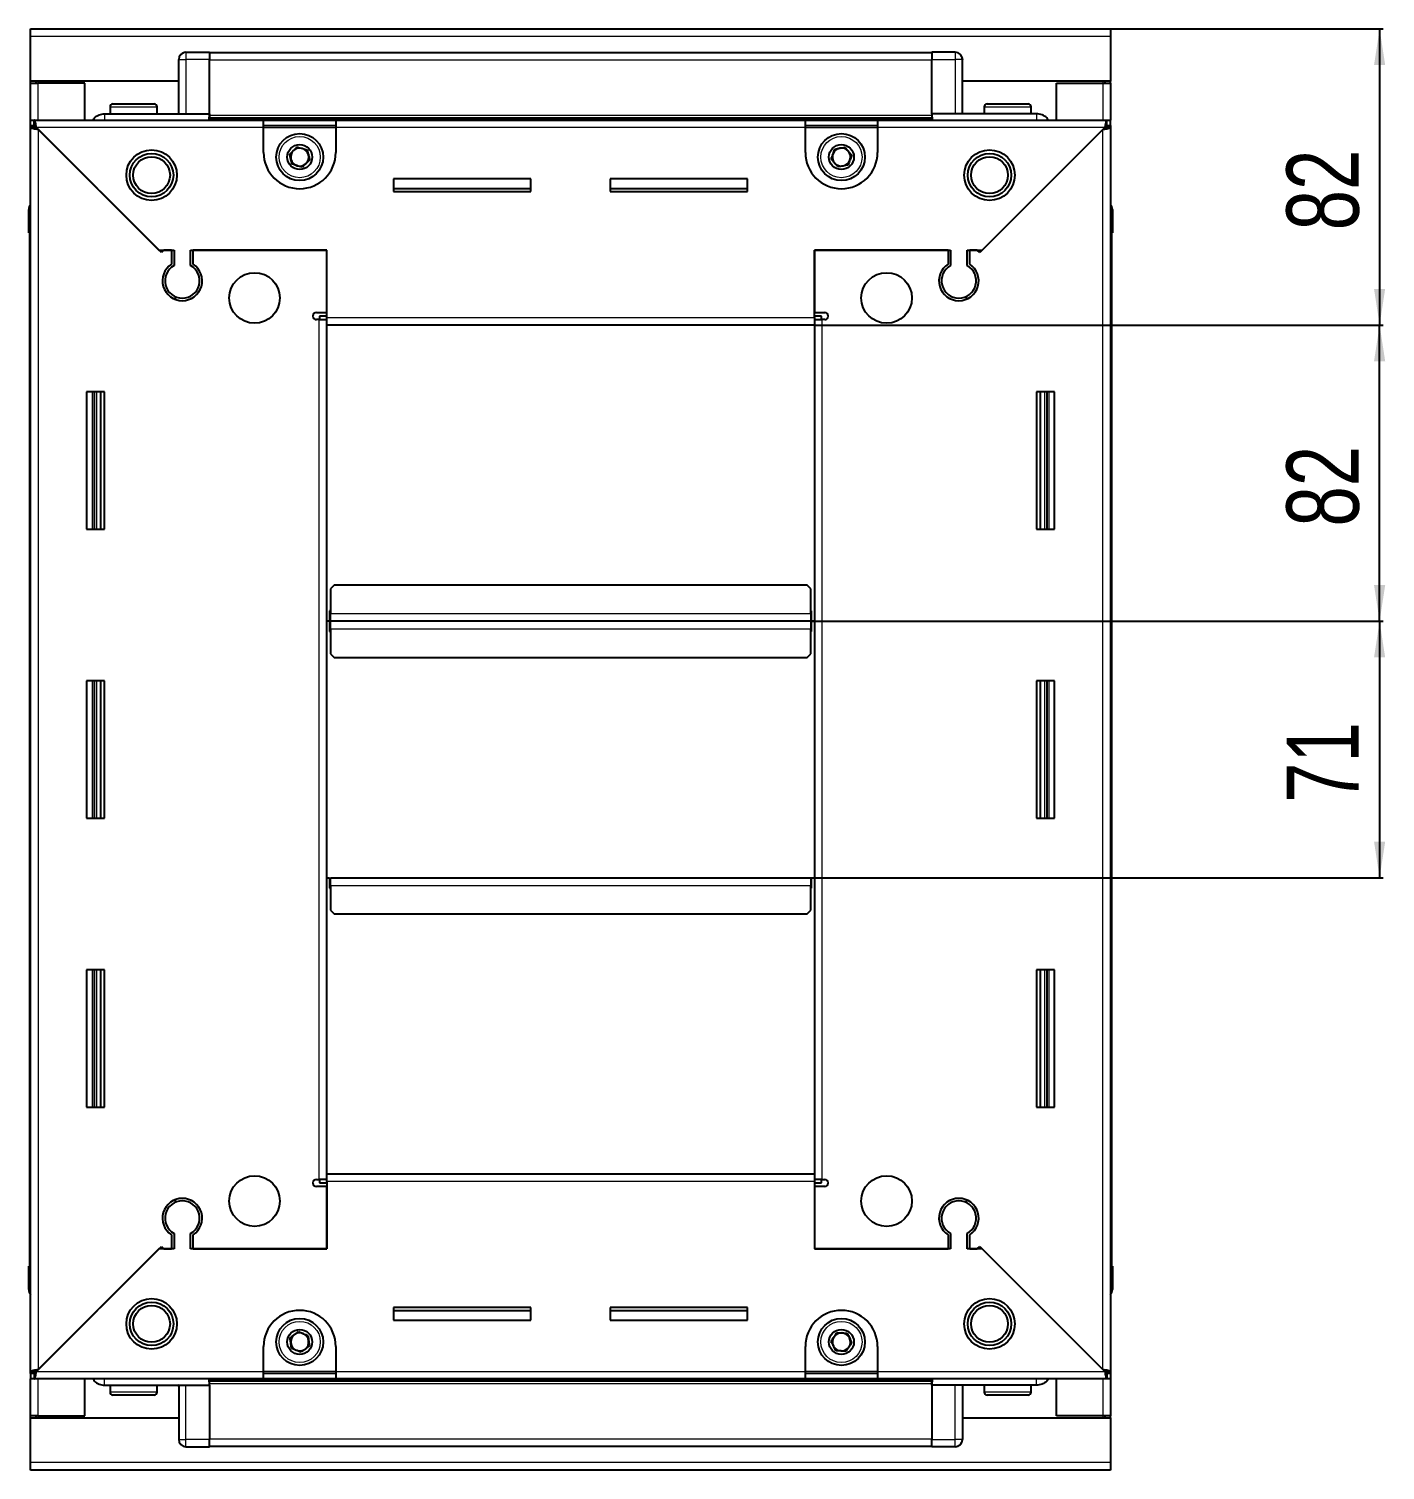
# Model space of a CAD drawing. Header units: millimetres. Extents: x 1004 to 3049, y -520 to 1239.
# Drawn here: x 2673.3 to 3048.9, y 670.2 to 1069.2 of the extents above; entities that cross this region are included whole.
import ezdxf

# ---------------------------------------------------------------- set-up
doc = ezdxf.new("R2010")
doc.units = ezdxf.units.MM
doc.layers.add('FORMAT', color=7, linetype='Continuous')
doc.styles.add('SLDTEXTSTYLE0', font='TXT', dxfattribs={"width": 0.75})
doc.dimstyles.new('SLDDIMSTYLE0', dxfattribs={"dimtxt": 20, "dimasz": 10, "dimexe": 0, "dimexo": 0.0625, "dimgap": 5, "dimtad": 2, "dimdec": 1, "dimrnd": 1e-09, "dimzin": 12, "dimdsep": 46, "dimtxsty": 'SLDTEXTSTYLE0', "dimsah": 1, "dimcen": 0.09, "dimadec": 0, "dimazin": 3, "dimtfac": 1, "dimtofl": 0, "dimtmove": 0, "dimatfit": 3, "dimfxl": 0, "dimfrac": 2, "dimtolj": 1, "dimtzin": 12, "dimarcsym": 0})

# ---------------------------------------------------------------- blocks, each defined once
blk = doc.blocks.new('_D_5')
at = {"layer": 'FORMAT'}
for p, q in [((2972.82, 1069.18), (3048.31, 1069.18)), ((3047.31, 1069.18), (3047.31, 987.18)), ((2890.82, 987.18), (3048.31, 987.18))]:
    blk.add_line(p, q, dxfattribs=at)
for points in [[(3047.31, 1069.18), (3045.77, 1059.18), (3048.85, 1059.18)], [(3047.31, 987.18), (3048.85, 997.18), (3045.77, 997.18)]]:
    blk.add_solid(points, dxfattribs=at)
at = {"layer": 'FORMAT', "insert": (3021.53, 1013.41), "char_height": 20, "attachment_point": 1, "rotation": 90, "style": 'SLDTEXTSTYLE0'}
blk.add_mtext('82', dxfattribs=at)
blk = doc.blocks.new('_D_6')
at = {"layer": 'FORMAT'}
for p, q in [((2890.82, 987.18), (3048.31, 987.18)), ((3047.31, 905.18), (3047.31, 987.18)), ((2889.82, 905.18), (3048.31, 905.18))]:
    blk.add_line(p, q, dxfattribs=at)
for points in [[(3047.31, 987.18), (3045.77, 977.18), (3048.85, 977.18)], [(3047.31, 905.18), (3048.85, 915.18), (3045.77, 915.18)]]:
    blk.add_solid(points, dxfattribs=at)
at = {"layer": 'FORMAT', "insert": (3021.53, 931.41), "char_height": 20, "attachment_point": 1, "rotation": 90, "style": 'SLDTEXTSTYLE0'}
blk.add_mtext('82', dxfattribs=at)
blk = doc.blocks.new('_D_7')
at = {"layer": 'FORMAT'}
for p, q in [((2889.82, 905.18), (3048.31, 905.18)), ((3047.31, 905.18), (3047.31, 834.18)), ((2889.82, 834.18), (3048.31, 834.18))]:
    blk.add_line(p, q, dxfattribs=at)
for points in [[(3047.31, 905.18), (3045.77, 895.18), (3048.85, 895.18)], [(3047.31, 834.18), (3048.85, 844.18), (3045.77, 844.18)]]:
    blk.add_solid(points, dxfattribs=at)
at = {"layer": 'FORMAT', "insert": (3021.53, 854.91), "char_height": 20, "attachment_point": 1, "rotation": 90, "style": 'SLDTEXTSTYLE0'}
blk.add_mtext('71', dxfattribs=at)

msp = doc.modelspace()

# ---------------------------------------------------------------- linework, layer by layer
at = {"color": 7, "linetype": 'Continuous', "lineweight": 25}
for p, q in [((2673.81, 1069.18), (2972.81, 1069.18)), ((2673.81, 1067.08), (2673.81, 1069.18)), ((2673.81, 1054.68), (2673.81, 1067.08)), ((2972.81, 1069.18), (2972.81, 1067.08)), ((2972.81, 1067.08), (2972.81, 1054.68)), ((2715.49, 1062.18), (2715.49, 1062.18)), ((2716.81, 1062.68), (2723.31, 1062.68)), ((2716.81, 1062.68), (2723.31, 1062.68)), ((2723.31, 1062.68), (2723.31, 1062.68)), ((2723.31, 1062.68), (2723.31, 1062.68)), ((2723.31, 1062.68), (2723.31, 1060.68)), ((2923.31, 1062.53), (2723.31, 1062.53)), ((2923.31, 1062.68), (2923.31, 1062.68)), ((2929.81, 1062.68), (2923.31, 1062.68)), ((2929.81, 1062.68), (2923.31, 1062.68)), ((2923.31, 1062.68), (2923.31, 1060.68)), ((2714.81, 1045.68), (2714.81, 1060.68)), ((2723.31, 1045.68), (2723.31, 1060.68)), ((2923.31, 1045.68), (2923.31, 1060.68)), ((2931.81, 1060.68), (2931.81, 1060.68)), ((2931.81, 1045.68), (2931.81, 1060.68)), ((2714.81, 1054.68), (2673.81, 1054.68)), ((2673.81, 1054.18), (2673.81, 1054.68)), ((2673.81, 1054.18), (2675.91, 1054.18)), ((2673.81, 1043.93), (2673.81, 1054.18)), ((2675.31, 1054.18), (2675.31, 1054.68)), ((2688.81, 1054.18), (2675.91, 1054.18)), ((2688.81, 1043.93), (2688.81, 1054.18)), ((2972.81, 1054.68), (2931.81, 1054.68)), ((2957.81, 1043.93), (2957.81, 1054.18)), ((2957.81, 1054.18), (2970.71, 1054.18)), ((2970.71, 1054.18), (2972.81, 1054.18)), ((2971.31, 1054.18), (2971.31, 1054.68)), ((2972.81, 1054.18), (2972.81, 1054.68)), ((2972.81, 1054.18), (2972.81, 1043.93)), ((2694.31, 1045.68), (2723.31, 1045.68)), ((2695.81, 1047.58), (2695.81, 1045.68)), ((2696.61, 1048.38), (2708.01, 1048.38)), ((2708.81, 1045.68), (2708.81, 1047.58)), ((2723.24, 1043.93), (2723.31, 1045.65)), ((2723.31, 1045.68), (2723.31, 1045.18)), ((2923.31, 1045.68), (2923.31, 1045.18)), ((2952.31, 1045.68), (2923.31, 1045.68)), ((2923.31, 1045.65), (2923.39, 1043.93)), ((2937.81, 1047.58), (2937.81, 1045.68)), ((2938.61, 1048.38), (2950.01, 1048.38)), ((2950.81, 1045.68), (2950.81, 1047.58)), ((2673.81, 1042.43), (2673.81, 1043.93)), ((2673.81, 1043.93), (2674.81, 1043.93)), ((2673.81, 1041.93), (2673.81, 1042.43)), ((2673.81, 1042.43), (2674.81, 1042.43)), ((2673.81, 697.43), (2673.81, 1041.93)), ((2675.31, 1041.93), (2673.81, 1041.93)), ((2674.81, 1042.43), (2674.81, 1043.93)), ((2674.81, 1043.93), (2738.31, 1043.93)), ((2675.41, 1041.83), (2709.31, 1007.93)), ((2723.31, 1044.53), (2923.31, 1044.53)), ((2738.31, 1041.83), (2738.31, 1043.93)), ((2738.31, 1043.93), (2758.31, 1043.93)), ((2738.31, 1042.43), (2758.31, 1042.43)), ((2738.31, 1034.93), (2738.31, 1041.83)), ((2758.31, 1043.93), (2888.31, 1043.93)), ((2758.31, 1043.93), (2758.31, 1041.83)), ((2758.31, 1041.83), (2758.31, 1034.93)), ((2888.31, 1041.83), (2888.31, 1043.93)), ((2888.31, 1043.93), (2908.31, 1043.93)), ((2888.31, 1042.43), (2908.31, 1042.43)), ((2888.31, 1034.93), (2888.31, 1041.83)), ((2908.31, 1043.93), (2971.81, 1043.93)), ((2908.31, 1043.93), (2908.31, 1041.83)), ((2908.31, 1041.83), (2908.31, 1034.93)), ((2937.31, 1007.93), (2971.21, 1041.83)), ((2971.31, 1041.93), (2972.81, 1041.93)), ((2971.81, 1042.43), (2971.81, 1043.93)), ((2971.81, 1043.93), (2972.81, 1043.93)), ((2971.81, 1042.43), (2972.81, 1042.43)), ((2972.81, 1042.43), (2972.81, 1043.93)), ((2972.81, 1042.43), (2972.81, 1041.93)), ((2972.81, 1041.93), (2972.81, 697.43)), ((2710.01, 1007.23), (2675.91, 1041.33)), ((2970.71, 1041.33), (2936.61, 1007.23)), ((2812.31, 1027.68), (2774.31, 1027.68)), ((2774.31, 1027.68), (2774.31, 1024.18)), ((2812.31, 1024.18), (2812.31, 1027.68)), ((2872.31, 1027.68), (2834.31, 1027.68)), ((2834.31, 1027.68), (2834.31, 1024.18)), ((2872.31, 1024.18), (2872.31, 1027.68)), ((2812.31, 1024.93), (2774.31, 1024.93)), ((2774.31, 1024.18), (2812.31, 1024.18)), ((2872.31, 1024.93), (2834.31, 1024.93)), ((2834.31, 1024.18), (2872.31, 1024.18)), ((2673.31, 1019.18), (2673.31, 1012.68)), ((2673.31, 1012.68), (2673.31, 1019.18)), ((2972.81, 1020.51), (2972.81, 1020.51)), ((2973.31, 1019.18), (2973.31, 1012.68)), ((2973.31, 1012.68), (2973.31, 1019.18)), ((2673.31, 1012.68), (2673.31, 1012.68)), ((2673.81, 1012.68), (2673.31, 1012.68)), ((2673.46, 1012.68), (2673.46, 726.68)), ((2972.81, 1012.68), (2973.31, 1012.68)), ((2973.16, 726.68), (2973.16, 1012.68)), ((2973.31, 1012.68), (2973.31, 1012.68)), ((2973.31, 1012.68), (2973.31, 1012.68)), ((2709.31, 1007.93), (2713.51, 1007.93)), ((2710.71, 1007.93), (2710.01, 1007.23)), ((2712.81, 1007.93), (2710.71, 1007.93)), ((2712.81, 1007.93), (2712.81, 1004.04)), ((2713.51, 1007.93), (2713.51, 1003.65)), ((2718.11, 1007.93), (2755.81, 1007.93)), ((2718.11, 1003.65), (2718.11, 1007.93)), ((2718.81, 1004.04), (2718.81, 1007.93)), ((2755.81, 1007.93), (2718.81, 1007.93)), ((2755.81, 990.68), (2755.81, 1007.93)), ((2755.81, 989.28), (2755.81, 1007.93)), ((2890.81, 1007.93), (2890.81, 990.68)), ((2927.81, 1007.93), (2890.81, 1007.93)), ((2890.81, 1007.93), (2928.51, 1007.93)), ((2890.81, 989.28), (2890.81, 1007.93)), ((2927.81, 1007.93), (2927.81, 1004.04)), ((2928.51, 1007.93), (2928.51, 1003.65)), ((2933.11, 1007.93), (2937.31, 1007.93)), ((2933.11, 1003.65), (2933.11, 1007.93)), ((2935.91, 1007.93), (2933.81, 1007.93)), ((2933.81, 1004.04), (2933.81, 1007.93)), ((2936.61, 1007.23), (2935.91, 1007.93)), ((2713.81, 995.07), (2713.81, 994.31)), ((2932.81, 995.07), (2932.81, 994.31)), ((2752.96, 990.68), (2755.81, 990.68)), ((2755.81, 989.68), (2753.81, 989.68)), ((2753.81, 989.68), (2753.81, 988.68)), ((2890.81, 990.68), (2893.66, 990.68)), ((2892.81, 989.68), (2890.81, 989.68)), ((2892.81, 988.68), (2892.81, 989.68)), ((2753.71, 988.68), (2752.96, 988.68)), ((2753.71, 988.68), (2755.81, 988.68)), ((2755.81, 987.18), (2755.81, 989.28)), ((2755.81, 752.18), (2755.81, 987.18)), ((2890.81, 987.18), (2755.81, 987.18)), ((2890.81, 989.28), (2890.81, 987.18)), ((2890.81, 988.68), (2892.91, 988.68)), ((2890.81, 987.18), (2890.81, 752.18)), ((2893.66, 988.68), (2892.91, 988.68)), ((2694.31, 968.68), (2689.31, 968.68)), ((2689.31, 968.68), (2689.31, 930.68)), ((2691.46, 930.68), (2691.46, 968.68)), ((2693.25, 930.68), (2693.25, 968.68)), ((2693.29, 930.68), (2693.29, 968.68)), ((2694.31, 930.68), (2694.31, 968.68)), ((2952.31, 968.68), (2952.31, 930.68)), ((2957.31, 968.68), (2952.31, 968.68)), ((2953.33, 968.68), (2953.33, 930.68)), ((2953.37, 968.68), (2953.37, 930.68)), ((2955.16, 968.68), (2955.16, 930.68)), ((2957.31, 930.68), (2957.31, 968.68)), ((2689.31, 930.68), (2694.31, 930.68)), ((2952.31, 930.68), (2957.31, 930.68)), ((2757.81, 915.18), (2756.81, 914.18)), ((2756.81, 914.18), (2756.81, 907.28)), ((2888.81, 915.18), (2757.81, 915.18)), ((2889.81, 914.18), (2888.81, 915.18)), ((2889.81, 907.28), (2889.81, 914.18)), ((2756.81, 908.03), (2756.56, 908.03)), ((2756.56, 908.03), (2756.56, 905.18)), ((2756.81, 905.18), (2756.81, 907.28)), ((2890.06, 908.03), (2889.81, 908.03)), ((2889.81, 907.28), (2889.81, 905.18)), ((2890.06, 905.18), (2890.06, 908.03)), ((2756.56, 905.18), (2755.81, 905.18)), ((2756.56, 905.18), (2756.56, 902.33)), ((2756.56, 902.33), (2756.81, 902.33)), ((2889.81, 905.18), (2756.81, 905.18)), ((2756.81, 903.08), (2756.81, 905.18)), ((2756.81, 903.08), (2756.81, 896.18)), ((2889.81, 905.18), (2889.81, 903.08)), ((2889.81, 896.18), (2889.81, 903.08)), ((2889.81, 902.33), (2890.06, 902.33)), ((2890.81, 905.18), (2890.06, 905.18)), ((2890.06, 902.33), (2890.06, 905.18)), ((2756.81, 896.18), (2757.81, 895.18)), ((2757.81, 895.18), (2888.81, 895.18)), ((2888.81, 895.18), (2889.81, 896.18)), ((2694.31, 888.68), (2689.31, 888.68)), ((2689.31, 888.68), (2689.31, 850.68)), ((2691.46, 850.68), (2691.46, 888.68)), ((2693.25, 850.68), (2693.25, 888.68)), ((2693.29, 850.68), (2693.29, 888.68)), ((2694.31, 850.68), (2694.31, 888.68)), ((2952.31, 888.68), (2952.31, 850.68)), ((2957.31, 888.68), (2952.31, 888.68)), ((2953.33, 888.68), (2953.33, 850.68)), ((2953.37, 888.68), (2953.37, 850.68)), ((2955.16, 888.68), (2955.16, 850.68)), ((2957.31, 850.68), (2957.31, 888.68)), ((2689.31, 850.68), (2694.31, 850.68)), ((2952.31, 850.68), (2957.31, 850.68)), ((2755.81, 834.18), (2756.56, 834.18)), ((2756.56, 834.18), (2756.56, 831.33)), ((2756.81, 832.08), (2756.81, 834.18)), ((2756.81, 834.18), (2889.81, 834.18)), ((2889.81, 834.18), (2889.81, 832.08)), ((2890.06, 831.33), (2890.06, 834.18)), ((2890.06, 834.18), (2890.81, 834.18)), ((2756.56, 831.33), (2756.81, 831.33)), ((2756.81, 832.08), (2756.81, 825.18)), ((2889.81, 825.18), (2889.81, 832.08)), ((2889.81, 831.33), (2890.06, 831.33)), ((2756.81, 825.18), (2757.81, 824.18)), ((2757.81, 824.18), (2888.81, 824.18)), ((2888.81, 824.18), (2889.81, 825.18)), ((2694.31, 808.68), (2689.31, 808.68)), ((2689.31, 808.68), (2689.31, 770.68)), ((2691.46, 770.68), (2691.46, 808.68)), ((2693.25, 770.68), (2693.25, 808.68)), ((2693.29, 770.68), (2693.29, 808.68)), ((2694.31, 770.68), (2694.31, 808.68)), ((2952.31, 808.68), (2952.31, 770.68)), ((2957.31, 808.68), (2952.31, 808.68)), ((2953.33, 808.68), (2953.33, 770.68)), ((2953.37, 808.68), (2953.37, 770.68)), ((2955.16, 808.68), (2955.16, 770.68)), ((2957.31, 770.68), (2957.31, 808.68)), ((2689.31, 770.68), (2694.31, 770.68)), ((2952.31, 770.68), (2957.31, 770.68)), ((2752.96, 750.68), (2753.71, 750.68)), ((2755.81, 750.68), (2753.71, 750.68)), ((2753.81, 750.68), (2753.81, 749.68)), ((2755.81, 752.18), (2890.81, 752.18)), ((2755.81, 750.08), (2755.81, 752.18)), ((2890.81, 752.18), (2890.81, 750.08)), ((2892.91, 750.68), (2890.81, 750.68)), ((2892.81, 749.68), (2892.81, 750.68)), ((2892.91, 750.68), (2893.66, 750.68)), ((2755.81, 748.68), (2752.96, 748.68)), ((2753.81, 749.68), (2755.81, 749.68)), ((2755.81, 750.08), (2755.81, 731.43)), ((2755.81, 731.43), (2755.81, 748.68)), ((2890.81, 750.08), (2890.81, 731.43)), ((2890.81, 749.68), (2892.81, 749.68)), ((2890.81, 748.68), (2890.81, 731.43)), ((2893.66, 748.68), (2890.81, 748.68)), ((2713.81, 745.06), (2713.81, 744.3)), ((2932.81, 745.06), (2932.81, 744.3)), ((2712.81, 735.32), (2712.81, 731.43)), ((2713.51, 735.72), (2713.51, 731.43)), ((2718.11, 731.43), (2718.11, 735.72)), ((2718.81, 731.43), (2718.81, 735.32)), ((2927.81, 735.32), (2927.81, 731.43)), ((2928.51, 735.72), (2928.51, 731.43)), ((2933.11, 731.43), (2933.11, 735.72)), ((2933.81, 731.43), (2933.81, 735.32)), ((2709.31, 731.43), (2675.41, 697.53)), ((2675.91, 698.03), (2710.01, 732.13)), ((2713.51, 731.43), (2709.31, 731.43)), ((2710.01, 732.13), (2710.71, 731.43)), ((2710.71, 731.43), (2712.81, 731.43)), ((2755.81, 731.43), (2718.11, 731.43)), ((2718.81, 731.43), (2755.81, 731.43)), ((2890.81, 731.43), (2927.81, 731.43)), ((2928.51, 731.43), (2890.81, 731.43)), ((2937.31, 731.43), (2933.11, 731.43)), ((2933.81, 731.43), (2935.91, 731.43)), ((2935.91, 731.43), (2936.61, 732.13)), ((2936.61, 732.13), (2970.71, 698.03)), ((2971.21, 697.53), (2937.31, 731.43)), ((2673.31, 726.68), (2673.31, 726.68)), ((2673.31, 720.18), (2673.31, 726.68)), ((2673.31, 726.68), (2673.31, 726.68)), ((2673.31, 726.68), (2673.31, 720.18)), ((2673.81, 726.68), (2673.31, 726.68)), ((2972.81, 726.68), (2973.31, 726.68)), ((2973.31, 726.68), (2973.31, 726.68)), ((2973.31, 720.18), (2973.31, 726.68)), ((2973.31, 726.68), (2973.31, 720.18)), ((2673.81, 718.86), (2673.81, 718.86)), ((2812.31, 715.18), (2774.31, 715.18)), ((2774.31, 715.18), (2774.31, 711.68)), ((2774.31, 714.43), (2812.31, 714.43)), ((2812.31, 711.68), (2812.31, 715.18)), ((2872.31, 715.18), (2834.31, 715.18)), ((2834.31, 715.18), (2834.31, 711.68)), ((2834.31, 714.43), (2872.31, 714.43)), ((2872.31, 711.68), (2872.31, 715.18)), ((2774.31, 711.68), (2812.31, 711.68)), ((2834.31, 711.68), (2872.31, 711.68)), ((2738.31, 697.53), (2738.31, 704.43)), ((2758.31, 704.43), (2758.31, 697.53)), ((2888.31, 697.53), (2888.31, 704.43)), ((2908.31, 704.43), (2908.31, 697.53)), ((2673.81, 696.93), (2673.81, 697.43)), ((2675.31, 697.43), (2673.81, 697.43)), ((2673.81, 696.93), (2673.81, 695.43)), ((2674.81, 696.93), (2673.81, 696.93)), ((2673.81, 685.18), (2673.81, 695.43)), ((2674.81, 695.43), (2673.81, 695.43)), ((2674.81, 696.93), (2674.81, 695.43)), ((2738.31, 695.43), (2674.81, 695.43)), ((2688.81, 685.18), (2688.81, 695.43)), ((2723.31, 693.72), (2723.24, 695.43)), ((2923.31, 694.83), (2723.31, 694.83)), ((2738.31, 695.43), (2738.31, 697.53)), ((2758.31, 696.93), (2738.31, 696.93)), ((2758.31, 695.43), (2738.31, 695.43)), ((2758.31, 697.53), (2758.31, 695.43)), ((2888.31, 695.43), (2758.31, 695.43)), ((2888.31, 695.43), (2888.31, 697.53)), ((2908.31, 696.93), (2888.31, 696.93)), ((2908.31, 695.43), (2888.31, 695.43)), ((2908.31, 697.53), (2908.31, 695.43)), ((2971.81, 695.43), (2908.31, 695.43)), ((2923.39, 695.43), (2923.31, 693.72)), ((2957.81, 685.18), (2957.81, 695.43)), ((2971.31, 697.43), (2972.81, 697.43)), ((2971.81, 696.93), (2971.81, 695.43)), ((2972.81, 696.93), (2971.81, 696.93)), ((2972.81, 695.43), (2971.81, 695.43)), ((2972.81, 697.43), (2972.81, 696.93)), ((2972.81, 696.93), (2972.81, 695.43)), ((2972.81, 695.43), (2972.81, 685.18)), ((2694.31, 693.68), (2723.31, 693.68)), ((2695.81, 693.68), (2695.81, 691.78)), ((2700.39, 690.98), (2696.61, 690.98)), ((2708.01, 690.98), (2700.39, 690.98)), ((2708.81, 691.78), (2708.81, 693.68)), ((2714.81, 693.68), (2714.81, 678.68)), ((2723.31, 693.68), (2723.31, 694.18)), ((2723.31, 693.68), (2723.31, 678.68)), ((2923.31, 693.68), (2923.31, 694.18)), ((2952.31, 693.68), (2923.31, 693.68)), ((2923.31, 693.68), (2923.31, 678.68)), ((2931.81, 693.68), (2931.81, 678.68)), ((2937.81, 693.68), (2937.81, 691.78)), ((2945.6, 690.98), (2938.61, 690.98)), ((2950.01, 690.98), (2945.6, 690.98)), ((2950.81, 691.78), (2950.81, 693.68)), ((2675.91, 685.18), (2673.81, 685.18)), ((2673.81, 684.68), (2673.81, 685.18)), ((2673.81, 672.28), (2673.81, 684.68)), ((2673.81, 684.68), (2714.81, 684.68)), ((2675.31, 684.68), (2675.31, 685.18)), ((2675.91, 685.18), (2688.81, 685.18)), ((2931.81, 684.68), (2972.81, 684.68)), ((2970.71, 685.18), (2957.81, 685.18)), ((2972.81, 685.18), (2970.71, 685.18)), ((2971.31, 684.68), (2971.31, 685.18)), ((2972.81, 684.68), (2972.81, 685.18)), ((2972.81, 684.68), (2972.81, 672.28)), ((2714.81, 678.68), (2714.81, 678.68)), ((2723.31, 676.68), (2723.31, 678.68)), ((2923.31, 676.68), (2923.31, 678.68)), ((2716.81, 676.68), (2723.31, 676.68)), ((2716.81, 676.68), (2723.31, 676.68)), ((2723.31, 676.83), (2923.31, 676.83)), ((2723.31, 676.68), (2723.31, 676.68)), ((2929.81, 676.68), (2923.31, 676.68)), ((2923.31, 676.68), (2923.31, 676.68)), ((2923.31, 676.68), (2923.31, 676.68)), ((2929.81, 676.68), (2923.31, 676.68)), ((2931.13, 677.18), (2931.13, 677.18)), ((2673.81, 670.18), (2673.81, 672.28)), ((2972.81, 672.28), (2972.81, 670.18)), ((2972.81, 670.18), (2673.81, 670.18))]:
    msp.add_line(p, q, dxfattribs=at)
at = {"color": 8, "linetype": 'Continuous', "lineweight": 18}
for p, q in [((2972.81, 1067.08), (2673.81, 1067.08)), ((2716.81, 1062.68), (2716.81, 1060.68)), ((2929.81, 1062.68), (2929.81, 1060.68)), ((2714.81, 1060.68), (2716.81, 1060.68)), ((2716.81, 1060.68), (2716.81, 1045.68)), ((2723.31, 1060.68), (2716.81, 1060.68)), ((2923.31, 1060.53), (2723.31, 1060.53)), ((2923.31, 1060.68), (2929.81, 1060.68)), ((2931.81, 1060.68), (2929.81, 1060.68)), ((2929.81, 1060.68), (2929.81, 1045.68)), ((2675.91, 1054.18), (2675.91, 1054.68)), ((2675.91, 1043.93), (2675.91, 1054.18)), ((2970.71, 1054.68), (2970.71, 1054.18)), ((2970.71, 1054.18), (2970.71, 1043.93)), ((2695.81, 1047.58), (2708.81, 1047.58)), ((2937.81, 1047.58), (2950.81, 1047.58)), ((2738.31, 1041.83), (2675.41, 1041.83)), ((2923.31, 1045.18), (2723.31, 1045.18)), ((2923.31, 1043.95), (2723.31, 1043.95)), ((2738.31, 1041.83), (2758.31, 1041.83)), ((2888.31, 1041.83), (2758.31, 1041.83)), ((2888.31, 1041.83), (2908.31, 1041.83)), ((2971.21, 1041.83), (2908.31, 1041.83)), ((2675.91, 1041.33), (2675.91, 698.03)), ((2970.71, 698.03), (2970.71, 1041.33)), ((2673.81, 1019.18), (2673.31, 1019.18)), ((2972.81, 1019.18), (2973.31, 1019.18)), ((2753.71, 750.68), (2753.71, 988.68)), ((2755.81, 989.28), (2890.81, 989.28)), ((2892.91, 988.68), (2892.91, 750.68)), ((2690.81, 968.68), (2690.81, 930.68)), ((2692.05, 968.68), (2692.05, 930.68)), ((2954.58, 930.68), (2954.58, 968.68)), ((2955.81, 930.68), (2955.81, 968.68)), ((2889.81, 907.28), (2756.81, 907.28)), ((2756.81, 903.08), (2889.81, 903.08)), ((2690.81, 888.68), (2690.81, 850.68)), ((2692.05, 888.68), (2692.05, 850.68)), ((2954.58, 850.68), (2954.58, 888.68)), ((2955.81, 850.68), (2955.81, 888.68)), ((2756.81, 832.08), (2889.81, 832.08)), ((2690.81, 808.68), (2690.81, 770.68)), ((2692.05, 808.68), (2692.05, 770.68)), ((2954.58, 770.68), (2954.58, 808.68)), ((2955.81, 770.68), (2955.81, 808.68)), ((2890.81, 750.08), (2755.81, 750.08)), ((2673.81, 720.18), (2673.31, 720.18)), ((2972.81, 720.18), (2973.31, 720.18)), ((2675.41, 697.53), (2738.31, 697.53)), ((2675.91, 685.18), (2675.91, 695.43)), ((2723.31, 695.42), (2923.31, 695.42)), ((2758.31, 697.53), (2738.31, 697.53)), ((2758.31, 697.53), (2888.31, 697.53)), ((2908.31, 697.53), (2888.31, 697.53)), ((2908.31, 697.53), (2971.21, 697.53)), ((2970.71, 695.43), (2970.71, 685.18)), ((2700.12, 691.78), (2695.81, 691.78)), ((2708.81, 691.78), (2700.12, 691.78)), ((2716.81, 678.68), (2716.81, 693.68)), ((2723.31, 694.18), (2923.31, 694.18)), ((2929.81, 678.68), (2929.81, 693.68)), ((2945.79, 691.78), (2937.81, 691.78)), ((2950.81, 691.78), (2945.79, 691.78)), ((2675.91, 684.68), (2675.91, 685.18)), ((2970.71, 685.18), (2970.71, 684.68)), ((2714.81, 678.68), (2716.81, 678.68)), ((2716.81, 676.68), (2716.81, 678.68)), ((2723.31, 678.68), (2716.81, 678.68)), ((2723.31, 678.83), (2923.31, 678.83)), ((2923.31, 678.68), (2929.81, 678.68)), ((2931.81, 678.68), (2929.81, 678.68)), ((2929.81, 676.68), (2929.81, 678.68)), ((2972.81, 672.28), (2673.81, 672.28))]:
    msp.add_line(p, q, dxfattribs=at)
at = {"color": 7, "linetype": 'Continuous', "lineweight": 25, "flags": 128}
msp.add_lwpolyline([(2931.67, 1061.43), (2931.77, 1061.07), (2931.81, 1060.68)], dxfattribs=at)
at = {"color": 7, "linetype": 'Continuous', "lineweight": 25}
for centre, radius in [((2748.31, 1033.68), 6.5), ((2898.31, 1033.68), 6.5), ((2707.31, 1028.68), 7), ((2707.31, 1028.68), 6.02), ((2707.31, 1028.68), 5.1), ((2748.31, 1033.68), 3.46), ((2898.31, 1033.68), 3.46), ((2939.31, 1028.68), 7), ((2939.31, 1028.68), 6.03), ((2939.31, 1028.68), 5.1), ((2735.81, 994.68), 7), ((2910.81, 994.68), 7), ((2735.81, 744.68), 7), ((2910.81, 744.68), 7), ((2707.31, 710.68), 7), ((2707.31, 710.68), 6.03), ((2707.31, 710.68), 5.1), ((2939.31, 710.68), 7), ((2939.31, 710.68), 6.03), ((2939.31, 710.68), 5.1), ((2748.31, 705.68), 6.5), ((2898.31, 705.68), 6.5), ((2748.31, 705.68), 3.46), ((2898.31, 705.68), 3.46)]:
    msp.add_circle(centre, radius, dxfattribs=at)
at = {"color": 8, "linetype": 'Continuous', "lineweight": 18}
for centre in [(2748.31, 1033.68), (2898.31, 1033.68), (2748.31, 705.68), (2898.31, 705.68)]:
    msp.add_circle(centre, 5.7, dxfattribs=at)
at = {"color": 7, "linetype": 'Continuous', "lineweight": 25}
for centre, radius, start, end in [((2716.81, 1060.68), 2, 90, 180), ((2716.81, 1060.68), 2, 90, 131.4096), ((2929.81, 1060.68), 2, 0, 90), ((2696.61, 1047.58), 0.8, 90, 180), ((2708.01, 1047.58), 0.8, 0, 90), ((2714.61, 1045.88), 0.2, 270, 0), ((2932.01, 1045.88), 0.2, 180, 270), ((2938.61, 1047.58), 0.8, 90, 180), ((2950.01, 1047.58), 0.8, 0, 90), ((2748.31, 1034.93), 10, 180, 270), ((2748.31, 1033.68), 2.5, 134.0156, 194.0156), ((2748.31, 1033.68), 2.5, 74.0156, 134.0156), ((2748.31, 1034.93), 10, 270, 0), ((2748.31, 1033.68), 2.5, 14.0156, 74.0156), ((2748.31, 1033.68), 2.5, 314.0156, 14.0156), ((2898.31, 1034.93), 10, 180, 270), ((2898.31, 1033.68), 2.5, 160.1116, 220.1116), ((2898.31, 1033.68), 2.5, 100.1116, 160.1116), ((2898.31, 1033.68), 2.5, 40.1116, 100.1116), ((2898.31, 1034.93), 10, 270, 0), ((2898.31, 1033.68), 2.5, 340.1116, 40.1116), ((2748.31, 1033.68), 2.5, 194.0156, 254.0156), ((2748.31, 1033.68), 2.5, 254.0156, 314.0156), ((2898.31, 1033.68), 2.5, 220.1116, 280.1116), ((2898.31, 1033.68), 2.5, 280.1116, 340.1116), ((2675.31, 1019.18), 2, 138.5749, 180), ((2675.31, 1019.18), 2, 138.5904, 180), ((2971.31, 1019.18), 2, 33.7845, 41.4096), ((2971.31, 1019.18), 2, 0, 41.4096), ((2971.31, 1019.18), 2, 0, 19.5667), ((2715.81, 999.43), 5.5, 123.0557, 56.9443), ((2715.81, 999.43), 4.8, 118.631, 61.369), ((2930.81, 999.43), 5.5, 123.0557, 56.9443), ((2930.81, 999.43), 4.8, 118.631, 61.369), ((2752.96, 989.68), 1, 90, 270), ((2893.66, 989.68), 1, 270, 90), ((2752.96, 749.68), 1, 90, 270), ((2893.66, 749.68), 1, 270, 90), ((2715.81, 739.93), 5.5, 303.0557, 236.9443), ((2715.81, 739.93), 4.8, 298.631, 241.369), ((2930.81, 739.93), 5.5, 303.0557, 236.9443), ((2930.81, 739.93), 4.8, 298.631, 241.369), ((2675.31, 720.18), 2, 180, 221.3942), ((2971.31, 720.18), 2, 318.5749, 360), ((2971.31, 720.18), 2, 318.5904, 0), ((2748.31, 704.43), 10, 90, 180), ((2748.31, 704.43), 10, 0, 90), ((2898.31, 704.43), 10, 90, 180), ((2898.31, 704.43), 10, 0, 90), ((2748.31, 705.68), 2.5, 127.474, 187.474), ((2748.31, 705.68), 2.5, 67.474, 127.474), ((2748.31, 705.68), 2.5, 7.474, 67.474), ((2898.31, 705.68), 2.5, 147.0424, 207.0424), ((2898.31, 705.68), 2.5, 87.0424, 147.0424), ((2898.31, 705.68), 2.5, 27.0424, 87.0424), ((2898.31, 705.68), 2.5, 327.0424, 27.0424), ((2748.31, 705.68), 2.5, 187.474, 247.474), ((2748.31, 705.68), 2.5, 247.474, 307.474), ((2748.31, 705.68), 2.5, 307.474, 7.474), ((2898.31, 705.68), 2.5, 207.0424, 267.0424), ((2898.31, 705.68), 2.5, 267.0424, 327.0424), ((2696.61, 691.78), 0.8, 180, 270), ((2708.01, 691.78), 0.8, 270, 360), ((2714.61, 693.48), 0.2, 0, 90), ((2932.01, 693.48), 0.2, 90, 180), ((2938.61, 691.78), 0.8, 180, 270), ((2950.01, 691.78), 0.8, 270, 360), ((2716.81, 678.68), 2, 180, 270), ((2716.81, 678.68), 2, 180, 270), ((2929.81, 678.68), 2, 270, 0), ((2929.81, 678.68), 2, 311.4096, 360), ((2929.81, 678.68), 2, 270, 288.58), ((2929.81, 678.68), 2, 303.942, 311.4096)]:
    msp.add_arc(centre, radius, start, end, dxfattribs=at)
for points, knots in [([(2691.1, 1043.93), (2691.22, 1044.13), (2691.6, 1044.78), (2692.76, 1045.49), (2693.79, 1045.62), (2694.31, 1045.68)], [0, 0, 0, 0, 0.18225, 0.591125, 1, 1, 1, 1]), ([(2723.31, 1045.68), (2723.31, 1045.65), (2723.31, 1045.57), (2723.31, 1044.95), (2723.31, 1044.39), (2723.31, 1044.02), (2723.31, 1044.01)], [0, 0, 0, 0, 0.3302662, 0.6605324, 0.9907986, 1, 1, 1, 1]), ([(2923.31, 1045.68), (2923.31, 1045.65), (2923.31, 1045.57), (2923.31, 1044.95), (2923.31, 1044.39), (2923.31, 1044.02), (2923.31, 1044.01)], [0, 0, 0, 0, 0.330266, 0.660532, 0.990799, 1, 1, 1, 1]), ([(2955.53, 1043.93), (2955.41, 1044.13), (2955.02, 1044.78), (2953.87, 1045.49), (2952.83, 1045.62), (2952.31, 1045.68)], [0, 0, 0, 0, 0.18225, 0.591125, 1, 1, 1, 1]), ([(2673.81, 1041.93), (2673.84, 1041.89), (2673.89, 1041.8), (2674.28, 1041.66), (2674.84, 1041.53), (2675.42, 1041.42), (2675.79, 1041.36), (2675.91, 1041.33)], [0, 0, 0, 0, 0.230255, 0.448522, 0.666786, 0.88505, 1, 1, 1, 1]), ([(2675.41, 1041.83), (2675.37, 1042.09), (2675.28, 1042.58), (2675.14, 1043.22), (2675.01, 1043.69), (2674.9, 1043.91), (2674.83, 1043.93), (2674.81, 1043.93)], [0, 0, 0, 0, 0.230255, 0.448522, 0.666786, 0.88505, 1, 1, 1, 1]), ([(2970.71, 1041.33), (2970.97, 1041.38), (2971.46, 1041.47), (2972.1, 1041.6), (2972.57, 1041.73), (2972.79, 1041.84), (2972.81, 1041.91), (2972.81, 1041.93)], [0, 0, 0, 0, 0.2302553, 0.4485219, 0.6667858, 0.8850496, 1, 1, 1, 1]), ([(2971.81, 1043.93), (2971.77, 1043.91), (2971.68, 1043.85), (2971.54, 1043.46), (2971.41, 1042.9), (2971.3, 1042.32), (2971.23, 1041.96), (2971.21, 1041.83)], [0, 0, 0, 0, 0.230255, 0.448522, 0.666786, 0.88505, 1, 1, 1, 1]), ([(2745.54, 1034.48), (2745.91, 1034.84), (2746.6, 1035.51), (2747.29, 1036.17), (2747.61, 1036.48)], [0, 0, 0, 0, 0.5346859, 1, 1, 1, 1]), ([(2746.24, 1031.68), (2746.15, 1032.01), (2745.95, 1032.81), (2745.71, 1033.78), (2745.57, 1034.36), (2745.54, 1034.48)], [0, 0, 0, 0, 0.362901, 0.866875, 1, 1, 1, 1]), ([(2747.61, 1036.48), (2748.11, 1036.34), (2749.04, 1036.08), (2749.96, 1035.81), (2750.39, 1035.69)], [0, 0, 0, 0, 0.534686, 1, 1, 1, 1]), ([(2750.39, 1035.69), (2750.42, 1035.57), (2750.56, 1034.99), (2750.8, 1034.02), (2751, 1033.22), (2751.09, 1032.89)], [0, 0, 0, 0, 0.133125, 0.637099, 1, 1, 1, 1]), ([(2895.47, 1033.18), (2895.51, 1033.29), (2895.72, 1033.86), (2896.05, 1034.79), (2896.33, 1035.57), (2896.45, 1035.89)], [0, 0, 0, 0, 0.133125, 0.637099, 1, 1, 1, 1]), ([(2896.45, 1035.89), (2896.96, 1035.98), (2897.91, 1036.15), (2898.85, 1036.32), (2899.29, 1036.4)], [0, 0, 0, 0, 0.534686, 1, 1, 1, 1]), ([(2899.29, 1036.4), (2899.63, 1036), (2900.25, 1035.27), (2900.87, 1034.53), (2901.15, 1034.19)], [0, 0, 0, 0, 0.534686, 1, 1, 1, 1]), ([(2901.15, 1034.19), (2901.04, 1033.87), (2900.76, 1033.09), (2900.42, 1032.16), (2900.21, 1031.59), (2900.17, 1031.48)], [0, 0, 0, 0, 0.362901, 0.866875, 1, 1, 1, 1]), ([(2749.01, 1030.88), (2748.52, 1031.02), (2747.59, 1031.29), (2746.67, 1031.55), (2746.24, 1031.68)], [0, 0, 0, 0, 0.534686, 1, 1, 1, 1]), ([(2751.09, 1032.89), (2750.72, 1032.53), (2750.02, 1031.86), (2749.33, 1031.19), (2749.01, 1030.88)], [0, 0, 0, 0, 0.5346859, 1, 1, 1, 1]), ([(2897.33, 1030.97), (2897, 1031.36), (2896.38, 1032.1), (2895.76, 1032.83), (2895.47, 1033.18)], [0, 0, 0, 0, 0.5346859, 1, 1, 1, 1]), ([(2900.17, 1031.48), (2899.66, 1031.38), (2898.71, 1031.22), (2897.77, 1031.05), (2897.33, 1030.97)], [0, 0, 0, 0, 0.5346859, 1, 1, 1, 1]), ([(2745.65, 706.79), (2745.74, 706.86), (2746.22, 707.23), (2747.01, 707.83), (2747.66, 708.34), (2747.94, 708.55)], [0, 0, 0, 0, 0.133125, 0.637099, 1, 1, 1, 1]), ([(2746.02, 703.93), (2745.95, 704.44), (2745.83, 705.39), (2745.7, 706.35), (2745.65, 706.79)], [0, 0, 0, 0, 0.534686, 1, 1, 1, 1]), ([(2747.94, 708.55), (2748.41, 708.35), (2749.3, 707.98), (2750.19, 707.61), (2750.6, 707.44)], [0, 0, 0, 0, 0.534686, 1, 1, 1, 1]), ([(2750.6, 707.44), (2750.67, 706.93), (2750.8, 705.97), (2750.92, 705.02), (2750.98, 704.58)], [0, 0, 0, 0, 0.5346859, 1, 1, 1, 1]), ([(2895.43, 705.83), (2895.71, 706.26), (2896.23, 707.07), (2896.76, 707.88), (2897, 708.25)], [0, 0, 0, 0, 0.534686, 1, 1, 1, 1]), ([(2897, 708.25), (2897.12, 708.25), (2897.72, 708.22), (2898.72, 708.17), (2899.54, 708.12), (2899.88, 708.11)], [0, 0, 0, 0, 0.133125, 0.637099, 1, 1, 1, 1]), ([(2899.88, 708.11), (2900.12, 707.65), (2900.56, 706.79), (2900.99, 705.93), (2901.19, 705.53)], [0, 0, 0, 0, 0.5346859, 1, 1, 1, 1]), ([(2748.69, 702.82), (2748.21, 703.02), (2747.32, 703.39), (2746.43, 703.76), (2746.02, 703.93)], [0, 0, 0, 0, 0.5346859, 1, 1, 1, 1]), ([(2750.98, 704.58), (2750.7, 704.37), (2750.05, 703.87), (2749.26, 703.26), (2748.79, 702.9), (2748.69, 702.82)], [0, 0, 0, 0, 0.362901, 0.866875, 1, 1, 1, 1]), ([(2896.74, 703.26), (2896.51, 703.72), (2896.07, 704.58), (2895.63, 705.43), (2895.43, 705.83)], [0, 0, 0, 0, 0.534686, 1, 1, 1, 1]), ([(2899.62, 703.11), (2899.28, 703.13), (2898.46, 703.17), (2897.46, 703.22), (2896.87, 703.25), (2896.74, 703.26)], [0, 0, 0, 0, 0.362901, 0.866875, 1, 1, 1, 1]), ([(2901.19, 705.53), (2900.91, 705.1), (2900.39, 704.29), (2899.87, 703.49), (2899.62, 703.11)], [0, 0, 0, 0, 0.534686, 1, 1, 1, 1]), ([(2675.91, 698.03), (2675.66, 697.99), (2675.17, 697.9), (2674.52, 697.76), (2674.06, 697.63), (2673.84, 697.52), (2673.82, 697.46), (2673.81, 697.43)], [0, 0, 0, 0, 0.230255, 0.448522, 0.666786, 0.88505, 1, 1, 1, 1]), ([(2674.81, 695.43), (2674.86, 695.46), (2674.95, 695.51), (2675.08, 695.9), (2675.21, 696.46), (2675.32, 697.04), (2675.39, 697.41), (2675.41, 697.53)], [0, 0, 0, 0, 0.230255, 0.448522, 0.666786, 0.88505, 1, 1, 1, 1]), ([(2691.1, 695.43), (2691.22, 695.23), (2691.6, 694.58), (2692.76, 693.87), (2693.79, 693.75), (2694.31, 693.68)], [0, 0, 0, 0, 0.1822499, 0.5911249, 1, 1, 1, 1]), ([(2723.31, 693.68), (2723.31, 693.72), (2723.31, 693.8), (2723.31, 694.41), (2723.31, 694.99), (2723.31, 695.39), (2723.31, 695.42)], [0, 0, 0, 0, 0.324279, 0.648558, 0.972836, 1, 1, 1, 1]), ([(2923.31, 693.68), (2923.31, 693.72), (2923.31, 693.8), (2923.31, 694.41), (2923.31, 694.99), (2923.31, 695.39), (2923.31, 695.42)], [0, 0, 0, 0, 0.324279, 0.648558, 0.972836, 1, 1, 1, 1]), ([(2955.53, 695.43), (2955.41, 695.23), (2955.02, 694.58), (2953.87, 693.87), (2952.83, 693.75), (2952.31, 693.68)], [0, 0, 0, 0, 0.18225, 0.591125, 1, 1, 1, 1]), ([(2972.81, 697.43), (2972.79, 697.48), (2972.73, 697.57), (2972.34, 697.7), (2971.78, 697.83), (2971.2, 697.94), (2970.84, 698.01), (2970.71, 698.03)], [0, 0, 0, 0, 0.2302553, 0.4485219, 0.6667858, 0.8850496, 1, 1, 1, 1]), ([(2971.21, 697.53), (2971.26, 697.28), (2971.35, 696.79), (2971.48, 696.14), (2971.61, 695.68), (2971.72, 695.46), (2971.79, 695.44), (2971.81, 695.43)], [0, 0, 0, 0, 0.230255, 0.448522, 0.666786, 0.88505, 1, 1, 1, 1])]:
    msp.add_open_spline(points, degree=3, knots=knots, dxfattribs=at)
at = {"color": 8, "linetype": 'Continuous', "lineweight": 18}
for points, knots in [([(2694.31, 1045.68), (2694.31, 1045.64), (2694.31, 1045.56), (2694.31, 1045.13), (2694.31, 1044.67), (2694.31, 1044.26), (2694.31, 1043.99), (2694.31, 1043.93)], [0, 0, 0, 0, 0.359753, 0.553414, 0.751185, 0.948956, 1, 1, 1, 1]), ([(2952.31, 1045.68), (2952.31, 1045.64), (2952.31, 1045.56), (2952.31, 1045.13), (2952.31, 1044.67), (2952.31, 1044.26), (2952.31, 1043.99), (2952.31, 1043.93)], [0, 0, 0, 0, 0.3597529, 0.5534142, 0.7511852, 0.9489563, 1, 1, 1, 1]), ([(2694.31, 693.68), (2694.31, 693.73), (2694.31, 693.8), (2694.31, 694.24), (2694.31, 694.69), (2694.31, 695.11), (2694.31, 695.38), (2694.31, 695.43)], [0, 0, 0, 0, 0.359753, 0.553414, 0.751185, 0.948956, 1, 1, 1, 1]), ([(2952.31, 693.68), (2952.31, 693.73), (2952.31, 693.8), (2952.31, 694.24), (2952.31, 694.69), (2952.31, 695.11), (2952.31, 695.38), (2952.31, 695.43)], [0, 0, 0, 0, 0.3597529, 0.5534142, 0.7511852, 0.9489563, 1, 1, 1, 1])]:
    msp.add_open_spline(points, degree=3, knots=knots, dxfattribs=at)
at = {"color": 7, "linetype": 'Continuous', "lineweight": 25}
for points in [[(2675.41, 1041.83), (2675.36, 1041.91), (2675.26, 1042.07), (2675.11, 1042.27), (2674.96, 1042.41), (2674.86, 1042.42), (2674.81, 1042.43)], [(2675.31, 1041.93), (2675.32, 1041.88), (2675.34, 1041.78), (2675.48, 1041.63), (2675.68, 1041.48), (2675.83, 1041.38), (2675.91, 1041.33)], [(2970.71, 1041.33), (2970.79, 1041.38), (2970.95, 1041.48), (2971.15, 1041.63), (2971.28, 1041.78), (2971.3, 1041.88), (2971.31, 1041.93)], [(2971.81, 1042.43), (2971.76, 1042.42), (2971.66, 1042.41), (2971.51, 1042.27), (2971.36, 1042.07), (2971.26, 1041.91), (2971.21, 1041.83)], [(2674.81, 696.93), (2674.86, 696.94), (2674.96, 696.96), (2675.11, 697.1), (2675.26, 697.3), (2675.36, 697.45), (2675.41, 697.53)], [(2675.91, 698.03), (2675.83, 697.98), (2675.68, 697.88), (2675.48, 697.73), (2675.34, 697.58), (2675.32, 697.48), (2675.31, 697.43)], [(2971.31, 697.43), (2971.3, 697.48), (2971.28, 697.58), (2971.15, 697.73), (2970.95, 697.88), (2970.79, 697.98), (2970.71, 698.03)], [(2971.21, 697.53), (2971.26, 697.45), (2971.36, 697.3), (2971.51, 697.1), (2971.66, 696.96), (2971.76, 696.94), (2971.81, 696.93)]]:
    msp.add_open_spline(points, degree=3, dxfattribs=at)

# ---------------------------------------------------------------- dimensions: what is measured, and where the dimension line sits
at = {"layer": 'FORMAT'}
for base, p1, p2, picture, middle in [((3047.31, 987.18), (2972.81, 1069.18), (2890.81, 987.18), '_D_5', (3047.31, 1028.18)), ((3047.31, 987.18), (2889.81, 905.18), (2890.81, 987.18), '_D_6', (3047.31, 946.18)), ((3047.31, 834.18), (2889.81, 905.18), (2889.81, 834.18), '_D_7', (3047.31, 869.68))]:
    dim = msp.add_linear_dim(base=base, p1=p1, p2=p2, angle=90, dimstyle='SLDDIMSTYLE0', dxfattribs=at)
    dim.commit()
    dim.dimension.update_dxf_attribs({"geometry": picture, "text_midpoint": middle, "dimtype": 160})

doc.saveas('drawing.dxf')
